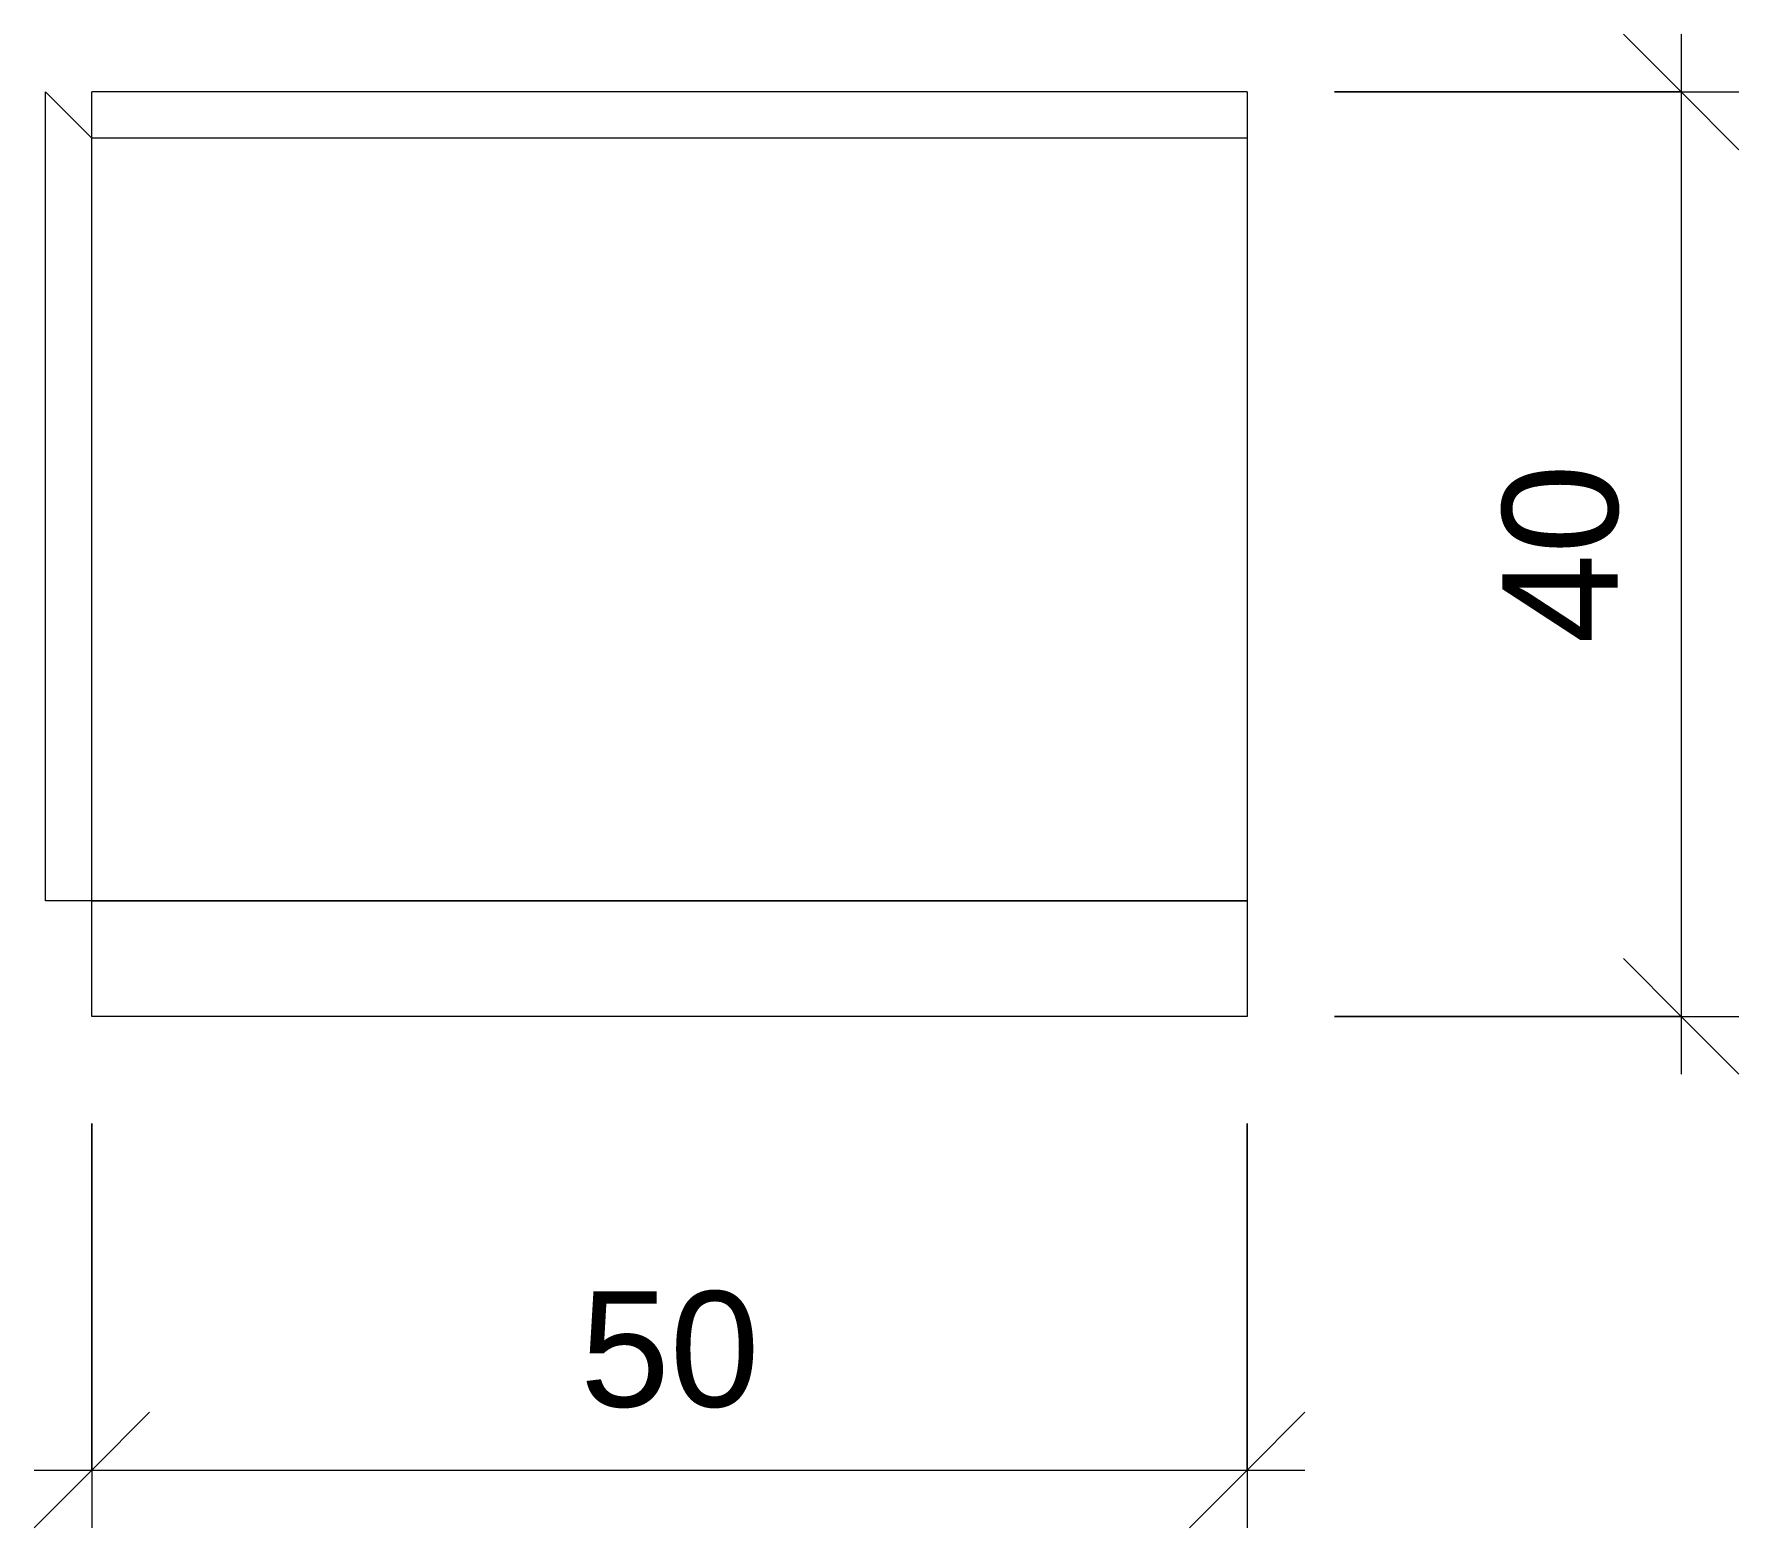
# Model space of a CAD drawing. Header units: millimetres. Extents: x 632 to 22386, y -104 to 8910.
# Drawn here: x 21648 to 22386, y -21 to 625 of the extents above; entities that cross this region are included whole.
import ezdxf

# ---------------------------------------------------------------- set-up
doc = ezdxf.new("R2010")
doc.units = ezdxf.units.MM
for name, color, linetype, lineweight in [('A-ANNO-DIMS', 211, 'Continuous', 9), ('A-ANNO-DIMS-25', 211, 'Continuous', 9), ('I-FURN', 30, 'Continuous', 9)]:
    doc.layers.add(name, color=color, linetype=linetype, lineweight=lineweight)
doc.styles.add('@Arial Unicode MS', font='ARIALUNI.TTF', dxfattribs={"height": 50})
doc.dimstyles.new('CRT_-__Metros_-_Linha_de_chamada_3_5_mm', dxfattribs={"dimscale": 304.8, "dimtxt": 50.292243, "dimasz": 0.164042, "dimexe": 0.082021, "dimexo": 0.0625, "dimgap": 0.04101, "dimtad": 1, "dimdec": 0, "dimlfac": 0.1, "dimdsep": 46, "dimtxsty": '@Arial Unicode MS', "dimblk1": 'OBLIQUE', "dimblk2": 'OBLIQUE', "dimsah": 1, "dimcen": 0.09, "dimdle": 0.082021, "dimazin": 0, "dimtfac": 1, "dimtdec": 4, "dimtix": 1, "dimtmove": 0, "dimatfit": 3, "dimfxl": 0.492126, "dimfxlon": 1, "dimtvp": 1, "dimtolj": 1, "dimtzin": 0, "dimarcsym": 2})

# ---------------------------------------------------------------- blocks, each defined once
blk = doc.blocks.new('RACK-BANCO QUARTO - RACK-BANCO QUARTO-4356055-Elevação frontal')
at = {"layer": 'I-FURN'}
for p, q in [((6955.38, 250), (6955.38, 600)), ((6975.38, 580), (6955.38, 600)), ((6975.38, 250), (6975.38, 600)), ((7475.38, 600), (6975.38, 600)), ((7475.38, 600), (7475.38, 250)), ((6975.38, 250), (6975.38, 580)), ((7475.38, 580), (6975.38, 580)), ((7475.38, 580), (7475.38, 250)), ((6975.38, 250), (6955.38, 250)), ((7475.38, 250), (6975.38, 250)), ((6975.38, 250), (7475.38, 250)), ((6975.38, 250), (7475.38, 250)), ((6975.38, 200), (6975.38, 250)), ((7475.38, 250), (7475.38, 200)), ((7475.38, 200), (6975.38, 200))]:
    blk.add_line(p, q, dxfattribs=at)
blk = doc.blocks.new('DIMBLOCK33-Elevação frontal')
at = {"layer": 'A-ANNO-DIMS-25'}
for p, q in [((21672.89, 153.71), (21672.89, -21.29)), ((21672.89, 3.71), (21672.89, 153.71)), ((22172.89, 153.71), (22172.89, -21.29)), ((22172.89, 3.71), (22172.89, 153.71)), ((21647.89, 3.71), (22197.89, 3.71))]:
    blk.add_line(p, q, dxfattribs=at)
at = {"layer": 'A-ANNO-DIMS-25', "lineweight": 18}
for p, q in [((21672.89, 3.71), (21697.89, 28.71)), ((22172.89, 3.71), (22197.89, 28.71)), ((21672.89, 3.71), (21647.89, -21.29)), ((22172.89, 3.71), (22147.89, -21.29))]:
    blk.add_line(p, q, dxfattribs=at)
at = {"layer": 'A-ANNO-DIMS-25', "color": 0, "insert": (21884.17, 81.11), "char_height": 50, "width": 92.9366, "attachment_point": 1, "line_spacing_factor": 1.117605, "style": '@Arial Unicode MS'}
blk.add_mtext('50', dxfattribs=at)
blk = doc.blocks.new('_Oblique')
at = {"color": 0, "linetype": 'ByBlock', "lineweight": -2}
blk.add_line((-0.5, -0.5), (0.5, 0.5), dxfattribs=at)
blk = doc.blocks.new('DIMBLOCK34-Elevação frontal')
at = {"layer": 'A-ANNO-DIMS-25', "lineweight": 18}
for p, q in [((22360.69, 600), (22335.69, 625)), ((22360.69, 600), (22385.69, 575)), ((22360.69, 200), (22335.69, 225)), ((22360.69, 200), (22385.69, 175))]:
    blk.add_line(p, q, dxfattribs=at)
at = {"layer": 'A-ANNO-DIMS-25'}
for p, q in [((22360.69, 625), (22360.69, 175)), ((22210.69, 600), (22385.69, 600)), ((22360.69, 600), (22210.69, 600)), ((22210.69, 200), (22385.69, 200)), ((22360.69, 200), (22210.69, 200))]:
    blk.add_line(p, q, dxfattribs=at)
at = {"layer": 'A-ANNO-DIMS-25', "color": 0, "insert": (22283.28, 361.28), "char_height": 50, "width": 92.9366, "attachment_point": 1, "rotation": 90, "line_spacing_factor": 1.117605, "style": '@Arial Unicode MS'}
blk.add_mtext('40', dxfattribs=at)

msp = doc.modelspace()

# ---------------------------------------------------------------- block references
at = {"layer": 'I-FURN'}
msp.add_blockref('RACK-BANCO QUARTO - RACK-BANCO QUARTO-4356055-Elevação frontal', (14697.514, 0), dxfattribs=at)

# ---------------------------------------------------------------- dimensions: what is measured, and where the dimension line sits
at = {"layer": 'A-ANNO-DIMS'}
dim = msp.add_linear_dim(base=(22360.685, 200), p1=(22210.685, 600), p2=(22210.685, 200), angle=90, dimstyle='CRT_-__Metros_-_Linha_de_chamada_3_5_mm', override={"dimpost": '<>', "dimfxl": 400}, dxfattribs=at)
dim.commit()
dim.dimension.update_dxf_attribs({"geometry": 'DIMBLOCK34-Elevação frontal', "text_midpoint": (22322.64, 400)})
dim = msp.add_linear_dim(base=(22172.894, 3.712), p1=(21672.894, 153.712), p2=(22172.894, 153.712), dimstyle='CRT_-__Metros_-_Linha_de_chamada_3_5_mm', override={"dimpost": '<>', "dimfxl": 500}, dxfattribs=at)
dim.commit()
dim.dimension.update_dxf_attribs({"geometry": 'DIMBLOCK33-Elevação frontal', "text_midpoint": (21922.894, 41.757)})

doc.saveas('drawing.dxf')
